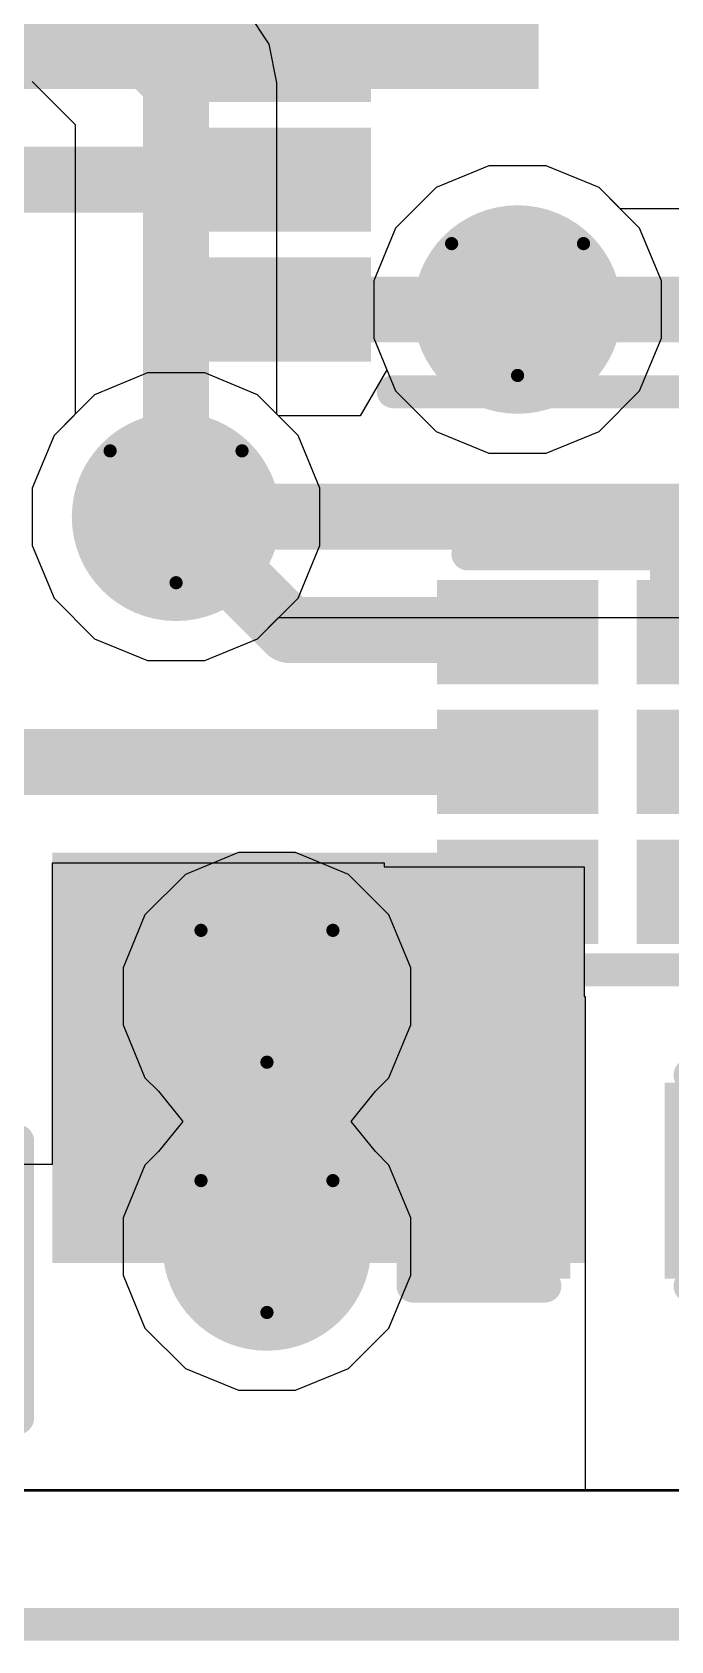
# Model space of a CAD drawing. Header units: inches. Extents: x -6 to 385, y -2 to 102.
# Drawn here: x 16.58 to 19.04, y -0.06 to 6.13 of the extents above; entities that cross this region are included whole.
import ezdxf

# ---------------------------------------------------------------- set-up
doc = ezdxf.new("R2010")
doc.units = ezdxf.units.IN
for name, color, linetype in [('Board outline', 216, 'Continuous'), ('Bottom Layer', 5, 'Continuous'), ('Bottom Overlay', 54, 'Continuous'), ('Bottom Paste', 16, 'Continuous'), ('Bottom Solder', 6, 'Continuous'), ('Drill Drawing', 1, 'Continuous'), ('Layer 1', 16, 'Continuous'), ('Layer 2', 76, 'Continuous'), ('Top Layer', 1, 'Continuous'), ('Top Solder', 216, 'Continuous'), ('Via Holes', 16, 'Continuous')]:
    doc.layers.add(name, color=color, linetype=linetype)

# ---------------------------------------------------------------- blocks, each defined once
blk = doc.blocks.new('VFSOP_8_2_3___B_81')
at = {"layer": 'Bottom Layer'}
for points in [[(-1.7, 0.6001), (-1.7, 0.9001), (-1, 0.9001), (-1, 0.6001)], [(1, 0.6001), (1, 0.9001), (1.7, 0.9001), (1.7, 0.6001)], [(-1.7, 0.0999), (-1.7, 0.3999), (-1, 0.3999), (-1, 0.0999)], [(1, 0.0999), (1, 0.3999), (1.7, 0.3999), (1.7, 0.0999)], [(-1.7, -0.3999), (-1.7, -0.0999), (-1, -0.0999), (-1, -0.3999)], [(1, -0.3999), (1, -0.0999), (1.7, -0.0999), (1.7, -0.3999)], [(-1.7, -0.9001), (-1.7, -0.6001), (-1, -0.6001), (-1, -0.9001)], [(1, -0.9001), (1, -0.6001), (1.7, -0.6001), (1.7, -0.9001)]]:
    blk.add_hatch(color=5, dxfattribs=at).paths.add_polyline_path(points)
at = {"layer": 'Bottom Paste'}
for points in [[(-1.7, 0.6001), (-1.7, 0.9001), (-1, 0.9001), (-1, 0.6001)], [(1, 0.6001), (1, 0.9001), (1.7, 0.9001), (1.7, 0.6001)], [(-1.7, 0.0999), (-1.7, 0.3999), (-1, 0.3999), (-1, 0.0999)], [(1, 0.0999), (1, 0.3999), (1.7, 0.3999), (1.7, 0.0999)], [(-1.7, -0.3999), (-1.7, -0.0999), (-1, -0.0999), (-1, -0.3999)], [(1, -0.3999), (1, -0.0999), (1.7, -0.0999), (1.7, -0.3999)], [(-1.7, -0.9001), (-1.7, -0.6001), (-1, -0.6001), (-1, -0.9001)], [(1, -0.9001), (1, -0.6001), (1.7, -0.6001), (1.7, -0.9001)]]:
    blk.add_hatch(color=16, dxfattribs=at).paths.add_polyline_path(points)
at = {"layer": 'Bottom Solder'}
for points in [[(-1.7508, 0.5493), (-1.7508, 0.9509), (-0.9492, 0.9509), (-0.9492, 0.5493)], [(0.9492, 0.5493), (0.9492, 0.9509), (1.7508, 0.9509), (1.7508, 0.5493)], [(-1.7508, 0.0491), (-1.7508, 0.4507), (-0.9492, 0.4507), (-0.9492, 0.0491)], [(0.9492, 0.0491), (0.9492, 0.4507), (1.7508, 0.4507), (1.7508, 0.0491)], [(-1.7508, -0.4507), (-1.7508, -0.0491), (-0.9492, -0.0491), (-0.9492, -0.4507)], [(0.9492, -0.4507), (0.9492, -0.0491), (1.7508, -0.0491), (1.7508, -0.4507)], [(-1.7508, -0.9509), (-1.7508, -0.5493), (-0.9492, -0.5493), (-0.9492, -0.9509)], [(0.9492, -0.9509), (0.9492, -0.5493), (1.7508, -0.5493), (1.7508, -0.9509)]]:
    blk.add_hatch(color=6, dxfattribs=at).paths.add_polyline_path(points)
at = {"layer": 'Bottom Overlay'}
for points in [[(0.8636, 1.0668, 0.127, 0.127, 0), (-0.8636, 1.0668, 0.127, 0.127, 0)], [(-1.9304, -0.8636, 0.127, 0.127, 0), (-1.9304, -0.6604, 0.127, 0.127, 0)], [(-1.8288, -0.762, 0.127, 0.127, 0), (-1.9304, -0.6604, 0.127, 0.127, 0)], [(-1.8288, -0.762, 0.127, 0.127, 0), (-1.9304, -0.8636, 0.127, 0.127, 0)], [(0.8636, -1.0668, 0.127, 0.127, 0), (-0.8636, -1.0668, 0.127, 0.127, 0)]]:
    blk.add_lwpolyline(points, format="xyseb", dxfattribs=at)
for points in [[(-0.8953, 1.0668, 0.0635, 0.0635, 1), (-0.8318, 1.0668, 0.0635, 0.0635, 1)], [(0.8318, 1.0668, 0.0635, 0.0635, 1), (0.8953, 1.0668, 0.0635, 0.0635, 1)], [(-1.9622, -0.6604, 0.0635, 0.0635, 1), (-1.8987, -0.6604, 0.0635, 0.0635, 1)], [(-1.9622, -0.6604, 0.0635, 0.0635, 1), (-1.8987, -0.6604, 0.0635, 0.0635, 1)], [(-1.8605, -0.762, 0.0635, 0.0635, 1), (-1.7971, -0.762, 0.0635, 0.0635, 1)], [(-1.8605, -0.762, 0.0635, 0.0635, 1), (-1.7971, -0.762, 0.0635, 0.0635, 1)], [(-1.9622, -0.8636, 0.0635, 0.0635, 1), (-1.8986, -0.8636, 0.0635, 0.0635, 1)], [(-1.9622, -0.8636, 0.0635, 0.0635, 1), (-1.8986, -0.8636, 0.0635, 0.0635, 1)], [(-0.8954, -1.0668, 0.0635, 0.0635, 1), (-0.8319, -1.0668, 0.0635, 0.0635, 1)], [(0.8318, -1.0668, 0.0635, 0.0635, 1), (0.8953, -1.0668, 0.0635, 0.0635, 1)]]:
    blk.add_lwpolyline(points, format="xyseb", close=True, dxfattribs=at)
blk = doc.blocks.new('6_SON__1_45_1__B_82')
at = {"layer": 'Bottom Layer'}
for points in [[(-0.6449, 0.35), (-0.6449, 0.65), (-0.1249, 0.65), (-0.1249, 0.35)], [(0.1249, 0.35), (0.1249, 0.65), (0.6449, 0.65), (0.6449, 0.35)], [(-0.6449, -0.15), (-0.6449, 0.15), (-0.1249, 0.15), (-0.1249, -0.15)], [(0.1249, -0.15), (0.1249, 0.15), (0.6449, 0.15), (0.6449, -0.15)], [(-0.6449, -0.65), (-0.6449, -0.35), (-0.1249, -0.35), (-0.1249, -0.65)], [(0.1249, -0.65), (0.1249, -0.35), (0.6449, -0.35), (0.6449, -0.65)]]:
    blk.add_hatch(color=5, dxfattribs=at).paths.add_polyline_path(points)
at = {"layer": 'Bottom Paste'}
for points in [[(-0.6449, 0.35), (-0.6449, 0.65), (-0.1249, 0.65), (-0.1249, 0.35)], [(0.1249, 0.35), (0.1249, 0.65), (0.6449, 0.65), (0.6449, 0.35)], [(-0.6449, -0.15), (-0.6449, 0.15), (-0.1249, 0.15), (-0.1249, -0.15)], [(0.1249, -0.15), (0.1249, 0.15), (0.6449, 0.15), (0.6449, -0.15)], [(-0.6449, -0.65), (-0.6449, -0.35), (-0.1249, -0.35), (-0.1249, -0.65)], [(0.1249, -0.65), (0.1249, -0.35), (0.6449, -0.35), (0.6449, -0.65)]]:
    blk.add_hatch(color=16, dxfattribs=at).paths.add_polyline_path(points)
at = {"layer": 'Bottom Solder'}
for points in [[(-0.6957, 0.2992), (-0.6957, 0.7008), (-0.0741, 0.7008), (-0.0741, 0.2992)], [(0.0741, 0.2992), (0.0741, 0.7008), (0.6957, 0.7008), (0.6957, 0.2992)], [(-0.6957, -0.2008), (-0.6957, 0.2008), (-0.0741, 0.2008), (-0.0741, -0.2008)], [(0.0741, -0.2008), (0.0741, 0.2008), (0.6957, 0.2008), (0.6957, -0.2008)], [(-0.6957, -0.7008), (-0.6957, -0.2992), (-0.0741, -0.2992), (-0.0741, -0.7008)], [(0.0741, -0.7008), (0.0741, -0.2992), (0.6957, -0.2992), (0.6957, -0.7008)]]:
    blk.add_hatch(color=6, dxfattribs=at).paths.add_polyline_path(points)
at = {"layer": 'Bottom Overlay'}
for points in [[(0.5762, 0.8012, 0.127, 0.127, 0), (-0.5762, 0.8012, 0.127, 0.127, 0)], [(-0.8261, -0.4581, 0.1, 0.1, 0), (-0.8261, -0.5851, 0.1, 0.1, 0)], [(-0.7812, -0.503, 0.1, 0.1, 0), (-0.8261, -0.4581, 0.1, 0.1, 0)], [(-0.7812, -0.5402, 0.1, 0.1, 0), (-0.8261, -0.5851, 0.1, 0.1, 0)], [(0.5762, -0.8012, 0.127, 0.127, 0), (-0.5762, -0.8012, 0.127, 0.127, 0)]]:
    blk.add_lwpolyline(points, format="xyseb", dxfattribs=at)
for points in [[(-0.6079, 0.8012, 0.0635, 0.0635, 1), (-0.5444, 0.8012, 0.0635, 0.0635, 1)], [(0.5444, 0.8012, 0.0635, 0.0635, 1), (0.6079, 0.8012, 0.0635, 0.0635, 1)], [(-0.8511, -0.4581, 0.05, 0.05, 1), (-0.8011, -0.4581, 0.05, 0.05, 1)], [(-0.8511, -0.4581, 0.05, 0.05, 1), (-0.8011, -0.4581, 0.05, 0.05, 1)], [(-0.8062, -0.503, 0.05, 0.05, 1), (-0.7562, -0.503, 0.05, 0.05, 1)], [(-0.8062, -0.5402, 0.05, 0.05, 1), (-0.7562, -0.5402, 0.05, 0.05, 1)], [(-0.8511, -0.5851, 0.05, 0.05, 1), (-0.8011, -0.5851, 0.05, 0.05, 1)], [(-0.8511, -0.5851, 0.05, 0.05, 1), (-0.8011, -0.5851, 0.05, 0.05, 1)], [(-0.6079, -0.8012, 0.0635, 0.0635, 1), (-0.5444, -0.8012, 0.0635, 0.0635, 1)], [(0.5444, -0.8012, 0.0635, 0.0635, 1), (0.6079, -0.8012, 0.0635, 0.0635, 1)]]:
    blk.add_lwpolyline(points, format="xyseb", close=True, dxfattribs=at)
blk = doc.blocks.new('C___0402_B_156')
at = {"layer": 'Bottom Layer'}
for points in [[(-0.2413, 0.3175), (-0.2413, -0.3175), (-0.6985, -0.3175), (-0.6985, 0.3175)], [(0.6985, 0.3175), (0.6985, -0.3175), (0.2413, -0.3175), (0.2413, 0.3175)]]:
    blk.add_hatch(color=5, dxfattribs=at).paths.add_polyline_path(points)
at = {"layer": 'Bottom Paste'}
for points in [[(-0.2413, 0.3175), (-0.2413, -0.3175), (-0.6985, -0.3175), (-0.6985, 0.3175)], [(0.6985, 0.3175), (0.6985, -0.3175), (0.2413, -0.3175), (0.2413, 0.3175)]]:
    blk.add_hatch(color=16, dxfattribs=at).paths.add_polyline_path(points)
at = {"layer": 'Bottom Solder'}
for points in [[(-0.1813, 0.3775), (-0.1813, -0.3775), (-0.7585, -0.3775), (-0.7585, 0.3775)], [(0.7585, 0.3775), (0.7585, -0.3775), (0.1813, -0.3775), (0.1813, 0.3775)]]:
    blk.add_hatch(color=6, dxfattribs=at).paths.add_polyline_path(points)
at = {"layer": 'Bottom Overlay'}
for points in [[(-0.7874, 0.4064, 0.127, 0.127, 0), (-0.7874, -0.4064, 0.127, 0.127, 0)], [(-0.2794, 0.4064, 0.127, 0.127, 0), (-0.7874, 0.4064, 0.127, 0.127, 0)], [(0.7874, 0.4064, 0.127, 0.127, 0), (0.2794, 0.4064, 0.127, 0.127, 0)], [(0.7874, -0.4064, 0.127, 0.127, 0), (0.7874, 0.4064, 0.127, 0.127, 0)], [(-0.2794, -0.4064, 0.127, 0.127, 0), (-0.7874, -0.4064, 0.127, 0.127, 0)], [(0.7874, -0.4064, 0.127, 0.127, 0), (0.2794, -0.4064, 0.127, 0.127, 0)]]:
    blk.add_lwpolyline(points, format="xyseb", dxfattribs=at)
for points in [[(-0.8191, 0.4064, 0.0635, 0.0635, 1), (-0.7556, 0.4064, 0.0635, 0.0635, 1)], [(-0.8191, 0.4064, 0.0635, 0.0635, 1), (-0.7556, 0.4064, 0.0635, 0.0635, 1)], [(-0.3111, 0.4064, 0.0635, 0.0635, 1), (-0.2477, 0.4064, 0.0635, 0.0635, 1)], [(0.2477, 0.4064, 0.0635, 0.0635, 1), (0.3111, 0.4064, 0.0635, 0.0635, 1)], [(0.7556, 0.4064, 0.0635, 0.0635, 1), (0.8191, 0.4064, 0.0635, 0.0635, 1)], [(0.7556, 0.4064, 0.0635, 0.0635, 1), (0.8191, 0.4064, 0.0635, 0.0635, 1)], [(-0.8191, -0.4064, 0.0635, 0.0635, 1), (-0.7556, -0.4064, 0.0635, 0.0635, 1)], [(-0.8191, -0.4064, 0.0635, 0.0635, 1), (-0.7556, -0.4064, 0.0635, 0.0635, 1)], [(-0.3112, -0.4064, 0.0635, 0.0635, 1), (-0.2477, -0.4064, 0.0635, 0.0635, 1)], [(0.2477, -0.4064, 0.0635, 0.0635, 1), (0.3111, -0.4064, 0.0635, 0.0635, 1)], [(0.7557, -0.4064, 0.0635, 0.0635, 1), (0.8192, -0.4064, 0.0635, 0.0635, 1)], [(0.7557, -0.4064, 0.0635, 0.0635, 1), (0.8192, -0.4064, 0.0635, 0.0635, 1)]]:
    blk.add_lwpolyline(points, format="xyseb", close=True, dxfattribs=at)
blk = doc.blocks.new('C___0603_B_157')
at = {"layer": 'Bottom Layer'}
for points in [[(-1.143, -0.4445), (-1.143, 0.4445), (-0.381, 0.4445), (-0.381, -0.4445)], [(0.381, -0.4445), (0.381, 0.4445), (1.143, 0.4445), (1.143, -0.4445)]]:
    blk.add_hatch(color=5, dxfattribs=at).paths.add_polyline_path(points)
at = {"layer": 'Bottom Paste'}
for points in [[(-1.143, -0.4445), (-1.143, 0.4445), (-0.381, 0.4445), (-0.381, -0.4445)], [(0.381, -0.4445), (0.381, 0.4445), (1.143, 0.4445), (1.143, -0.4445)]]:
    blk.add_hatch(color=16, dxfattribs=at).paths.add_polyline_path(points)
at = {"layer": 'Bottom Solder'}
for points in [[(-1.203, -0.5045), (-1.203, 0.5045), (-0.321, 0.5045), (-0.321, -0.5045)], [(0.321, -0.5045), (0.321, 0.5045), (1.203, 0.5045), (1.203, -0.5045)]]:
    blk.add_hatch(color=6, dxfattribs=at).paths.add_polyline_path(points)
at = {"layer": 'Bottom Overlay'}
for points in [[(-1.2446, 0.5334, 0.127, 0.127, 0), (-0.4572, 0.5334, 0.127, 0.127, 0)], [(-1.2446, -0.5334, 0.127, 0.127, 0), (-1.2446, 0.5334, 0.127, 0.127, 0)], [(0.4572, 0.5334, 0.127, 0.127, 0), (1.2446, 0.5334, 0.127, 0.127, 0)], [(1.2446, -0.5334, 0.127, 0.127, 0), (1.2446, 0.5334, 0.127, 0.127, 0)], [(-1.2446, -0.5334, 0.127, 0.127, 0), (-0.4572, -0.5334, 0.127, 0.127, 0)], [(0.4572, -0.5334, 0.127, 0.127, 0), (1.2446, -0.5334, 0.127, 0.127, 0)]]:
    blk.add_lwpolyline(points, format="xyseb", dxfattribs=at)
for points in [[(-1.2764, 0.5334, 0.0635, 0.0635, 1), (-1.2128, 0.5334, 0.0635, 0.0635, 1)], [(-1.2764, 0.5334, 0.0635, 0.0635, 1), (-1.2128, 0.5334, 0.0635, 0.0635, 1)], [(-0.489, 0.5334, 0.0635, 0.0635, 1), (-0.4255, 0.5334, 0.0635, 0.0635, 1)], [(0.4255, 0.5334, 0.0635, 0.0635, 1), (0.489, 0.5334, 0.0635, 0.0635, 1)], [(1.2129, 0.5334, 0.0635, 0.0635, 1), (1.2764, 0.5334, 0.0635, 0.0635, 1)], [(1.2129, 0.5334, 0.0635, 0.0635, 1), (1.2764, 0.5334, 0.0635, 0.0635, 1)], [(-1.2764, -0.5334, 0.0635, 0.0635, 1), (-1.2128, -0.5334, 0.0635, 0.0635, 1)], [(-1.2764, -0.5334, 0.0635, 0.0635, 1), (-1.2128, -0.5334, 0.0635, 0.0635, 1)], [(-0.4889, -0.5334, 0.0635, 0.0635, 1), (-0.4254, -0.5334, 0.0635, 0.0635, 1)], [(0.4255, -0.5334, 0.0635, 0.0635, 1), (0.489, -0.5334, 0.0635, 0.0635, 1)], [(1.2129, -0.5334, 0.0635, 0.0635, 1), (1.2764, -0.5334, 0.0635, 0.0635, 1)], [(1.2129, -0.5334, 0.0635, 0.0635, 1), (1.2764, -0.5334, 0.0635, 0.0635, 1)]]:
    blk.add_lwpolyline(points, format="xyseb", close=True, dxfattribs=at)

msp = doc.modelspace()

# ---------------------------------------------------------------- hatches: boundary and pattern name
at = {"layer": 'Bottom Layer'}
for points in [[(16.0013, 5.9155), (18.5292, 5.9155), (18.5292, 8.5852), (16.0013, 8.5852)], [(18.9572, 3.7738), (19.4772, 3.7738), (19.4772, 4.1878), (18.9572, 4.1878)], [(18.9572, 3.1725), (19.9375, 3.1725), (19.9375, 3.4725), (18.9572, 3.4725)], [(16.6558, 1.3921), (18.7074, 1.3921), (18.7074, 2.9725), (16.6558, 2.9725)]]:
    msp.add_hatch(color=5, dxfattribs=at).paths.add_polyline_path(points)
h = msp.add_hatch(color=5, dxfattribs=at)
edge = h.paths.add_edge_path()
edge.add_arc((18.4474, 5.0655), 0.3, 0, 360)
h = msp.add_hatch(color=5, dxfattribs=at)
edge = h.paths.add_edge_path()
edge.add_arc((17.1323, 4.267), 0.3, 0, 360)
h = msp.add_hatch(color=5, dxfattribs=at)
edge = h.paths.add_edge_path()
edge.add_arc((17.4823, 2.4197), 0.3, 0, 360)
h = msp.add_hatch(color=5, dxfattribs=at)
edge = h.paths.add_edge_path()
edge.add_arc((17.4823, 1.4556), 0.3, 0, 360)
at = {"layer": 'Bottom Solder'}
h = msp.add_hatch(color=6, dxfattribs=at)
edge = h.paths.add_edge_path()
edge.add_arc((18.4474, 5.0655), 0.4016, 0, 360)
h = msp.add_hatch(color=6, dxfattribs=at)
edge = h.paths.add_edge_path()
edge.add_arc((17.1323, 4.267), 0.4016, 0, 360)
h = msp.add_hatch(color=6, dxfattribs=at)
edge = h.paths.add_edge_path()
edge.add_arc((17.4823, 2.4197), 0.4016, 0, 360)
h = msp.add_hatch(color=6, dxfattribs=at)
edge = h.paths.add_edge_path()
edge.add_arc((17.4823, 1.4556), 0.4016, 0, 360)
at = {"layer": 'Layer 1'}
h = msp.add_hatch(color=16, dxfattribs=at)
edge = h.paths.add_edge_path()
edge.add_arc((18.4474, 5.0655), 0.3, 0, 360)
h = msp.add_hatch(color=16, dxfattribs=at)
edge = h.paths.add_edge_path()
edge.add_arc((17.1323, 4.267), 0.3, 0, 360)
h = msp.add_hatch(color=16, dxfattribs=at)
edge = h.paths.add_edge_path()
edge.add_arc((17.4823, 2.4197), 0.3, 0, 360)
h = msp.add_hatch(color=16, dxfattribs=at)
edge = h.paths.add_edge_path()
edge.add_arc((17.4823, 1.4556), 0.3, 0, 360)
at = {"layer": 'Layer 2'}
h = msp.add_hatch(color=76, dxfattribs=at)
edge = h.paths.add_edge_path()
edge.add_arc((18.4474, 5.0655), 0.3, 0, 360)
h = msp.add_hatch(color=76, dxfattribs=at)
edge = h.paths.add_edge_path()
edge.add_arc((17.1323, 4.267), 0.3, 0, 360)
h = msp.add_hatch(color=76, dxfattribs=at)
edge = h.paths.add_edge_path()
edge.add_arc((17.4823, 2.4197), 0.3, 0, 360)
h = msp.add_hatch(color=76, dxfattribs=at)
edge = h.paths.add_edge_path()
edge.add_arc((17.4823, 1.4556), 0.3, 0, 360)
at = {"layer": 'Top Layer'}
h = msp.add_hatch(color=1, dxfattribs=at)
edge = h.paths.add_edge_path()
edge.add_arc((18.4474, 5.0655), 0.3, 0, 360)
h = msp.add_hatch(color=1, dxfattribs=at)
edge = h.paths.add_edge_path()
edge.add_arc((17.1323, 4.267), 0.3, 0, 360)
h = msp.add_hatch(color=1, dxfattribs=at)
edge = h.paths.add_edge_path()
edge.add_arc((17.4823, 2.4197), 0.3, 0, 360)
h = msp.add_hatch(color=1, dxfattribs=at)
edge = h.paths.add_edge_path()
edge.add_arc((17.4823, 1.4556), 0.3, 0, 360)
at = {"layer": 'Top Solder'}
h = msp.add_hatch(color=216, dxfattribs=at)
edge = h.paths.add_edge_path()
edge.add_arc((18.4474, 5.0655), 0.4016, 0, 360)
h = msp.add_hatch(color=216, dxfattribs=at)
edge = h.paths.add_edge_path()
edge.add_arc((17.1323, 4.267), 0.4016, 0, 360)
h = msp.add_hatch(color=216, dxfattribs=at)
edge = h.paths.add_edge_path()
edge.add_arc((17.4823, 2.4197), 0.4016, 0, 360)
h = msp.add_hatch(color=216, dxfattribs=at)
edge = h.paths.add_edge_path()
edge.add_arc((17.4823, 1.4556), 0.4016, 0, 360)
at = {"layer": 'Via Holes'}
h = msp.add_hatch(color=7, dxfattribs=at)
edge = h.paths.add_edge_path()
edge.add_arc((18.4474, 5.0655), 0.15, 0, 360)
h = msp.add_hatch(color=7, dxfattribs=at)
edge = h.paths.add_edge_path()
edge.add_arc((17.1323, 4.267), 0.15, 0, 360)
h = msp.add_hatch(color=7, dxfattribs=at)
edge = h.paths.add_edge_path()
edge.add_arc((17.4823, 2.4197), 0.15, 0, 360)
h = msp.add_hatch(color=7, dxfattribs=at)
edge = h.paths.add_edge_path()
edge.add_arc((17.4823, 1.4556), 0.15, 0, 360)

# ---------------------------------------------------------------- linework, layer by layer
at = {"layer": 'Board outline'}
msp.add_lwpolyline([(0, 0, 0.127, 0.127, 0), (23.3744, 0, 0.127, 0.127, 0)], format="xyseb", dxfattribs=at)
at = {"layer": 'Bottom Layer'}
for p, q in [((16.6558, 1.7731), (16.6558, 2.934)), ((16.6558, 2.934), (17.9334, 2.934)), ((17.9334, 2.934), (17.9334, 2.9185)), ((17.9334, 2.9185), (18.7032, 2.9185)), ((18.7032, 2.9185), (18.7032, 2.4185)), ((18.7032, 2.4185), (18.7074, 2.4185)), ((18.7074, 2.4185), (18.7074, 0.5179)), ((15.6584, 1.7731), (16.6558, 1.7731)), ((18.7074, 0.5179), (15.6584, 0.5179))]:
    msp.add_line(p, q, dxfattribs=at)
for points in [[(15.3385, 5.5656, 0.254, 0.254, 0), (17.4823, 5.5656, 0.254, 0.254, 0)], [(17.4823, 5.0655, 0.254, 0.254, 0), (18.4474, 5.0655, 0.254, 0.254, 0)], [(17.1323, 4.267, 0.254, 0.254, 0), (17.5688, 3.8305, 0.254, 0.254, 0)], [(17.5688, 3.8305, 0.254, 0.254, 0), (18.5444, 3.8305, 0.254, 0.254, 0)], [(16.014, 3.3225, 0.254, 0.254, 0), (18.4474, 3.3225, 0.254, 0.254, 0)], [(17.4823, 1.7096, 0.508, 0.508, 0), (18.2965, 1.7096, 0.508, 0.508, 0)]]:
    msp.add_lwpolyline(points, format="xyseb", dxfattribs=at)
for points in [[(17.4188, 5.5656, 0.127, 0.127, 1), (17.5458, 5.5656, 0.127, 0.127, 1)], [(17.4188, 5.0655, 0.127, 0.127, 1), (17.5458, 5.0655, 0.127, 0.127, 1)], [(18.3839, 5.0655, 0.127, 0.127, 1), (18.5109, 5.0655, 0.127, 0.127, 1)], [(17.0688, 4.267, 0.127, 0.127, 1), (17.1958, 4.267, 0.127, 0.127, 1)], [(17.5053, 3.8305, 0.127, 0.127, 1), (17.6323, 3.8305, 0.127, 0.127, 1)], [(17.5053, 3.8305, 0.127, 0.127, 1), (17.6323, 3.8305, 0.127, 0.127, 1)], [(18.4809, 3.8305, 0.127, 0.127, 1), (18.6079, 3.8305, 0.127, 0.127, 1)], [(18.3839, 3.3225, 0.127, 0.127, 1), (18.5109, 3.3225, 0.127, 0.127, 1)], [(17.3553, 1.7096, 0.254, 0.254, 1), (17.6093, 1.7096, 0.254, 0.254, 1)], [(18.1695, 1.7096, 0.254, 0.254, 1), (18.4235, 1.7096, 0.254, 0.254, 1)]]:
    msp.add_lwpolyline(points, format="xyseb", close=True, dxfattribs=at)
at = {"layer": 'Drill Drawing'}
for points in [[(18.1934, 5.3195, 0.0508, 0.0508, 0), (18.7014, 5.3195, 0.0508, 0.0508, 0)], [(18.1934, 5.3195, 0.0508, 0.0508, 0), (18.4474, 4.8115, 0.0508, 0.0508, 0)], [(18.4474, 4.8115, 0.0508, 0.0508, 0), (18.7014, 5.3195, 0.0508, 0.0508, 0)], [(16.8783, 4.521, 0.0508, 0.0508, 0), (17.3863, 4.521, 0.0508, 0.0508, 0)], [(16.8783, 4.521, 0.0508, 0.0508, 0), (17.1323, 4.013, 0.0508, 0.0508, 0)], [(17.1323, 4.013, 0.0508, 0.0508, 0), (17.3863, 4.521, 0.0508, 0.0508, 0)], [(17.2283, 2.6737, 0.0508, 0.0508, 0), (17.7363, 2.6737, 0.0508, 0.0508, 0)], [(17.2283, 2.6737, 0.0508, 0.0508, 0), (17.4823, 2.1657, 0.0508, 0.0508, 0)], [(17.4823, 2.1657, 0.0508, 0.0508, 0), (17.7363, 2.6737, 0.0508, 0.0508, 0)], [(17.2283, 1.7096, 0.0508, 0.0508, 0), (17.7363, 1.7096, 0.0508, 0.0508, 0)], [(17.2283, 1.7096, 0.0508, 0.0508, 0), (17.4823, 1.2016, 0.0508, 0.0508, 0)], [(17.4823, 1.2016, 0.0508, 0.0508, 0), (17.7363, 1.7096, 0.0508, 0.0508, 0)]]:
    msp.add_lwpolyline(points, format="xyseb", dxfattribs=at)
for points in [[(18.1807, 5.3195, 0.0254, 0.0254, 1), (18.2061, 5.3195, 0.0254, 0.0254, 1)], [(18.1807, 5.3195, 0.0254, 0.0254, 1), (18.2061, 5.3195, 0.0254, 0.0254, 1)], [(18.6887, 5.3195, 0.0254, 0.0254, 1), (18.7141, 5.3195, 0.0254, 0.0254, 1)], [(18.6887, 5.3195, 0.0254, 0.0254, 1), (18.7141, 5.3195, 0.0254, 0.0254, 1)], [(18.4347, 4.8115, 0.0254, 0.0254, 1), (18.4601, 4.8115, 0.0254, 0.0254, 1)], [(18.4347, 4.8115, 0.0254, 0.0254, 1), (18.4601, 4.8115, 0.0254, 0.0254, 1)], [(16.8656, 4.521, 0.0254, 0.0254, 1), (16.891, 4.521, 0.0254, 0.0254, 1)], [(16.8656, 4.521, 0.0254, 0.0254, 1), (16.891, 4.521, 0.0254, 0.0254, 1)], [(17.3736, 4.521, 0.0254, 0.0254, 1), (17.399, 4.521, 0.0254, 0.0254, 1)], [(17.3736, 4.521, 0.0254, 0.0254, 1), (17.399, 4.521, 0.0254, 0.0254, 1)], [(17.1196, 4.013, 0.0254, 0.0254, 1), (17.145, 4.013, 0.0254, 0.0254, 1)], [(17.1196, 4.013, 0.0254, 0.0254, 1), (17.145, 4.013, 0.0254, 0.0254, 1)], [(17.2156, 2.6737, 0.0254, 0.0254, 1), (17.241, 2.6737, 0.0254, 0.0254, 1)], [(17.2156, 2.6737, 0.0254, 0.0254, 1), (17.241, 2.6737, 0.0254, 0.0254, 1)], [(17.7236, 2.6737, 0.0254, 0.0254, 1), (17.749, 2.6737, 0.0254, 0.0254, 1)], [(17.7236, 2.6737, 0.0254, 0.0254, 1), (17.749, 2.6737, 0.0254, 0.0254, 1)], [(17.4696, 2.1657, 0.0254, 0.0254, 1), (17.495, 2.1657, 0.0254, 0.0254, 1)], [(17.4696, 2.1657, 0.0254, 0.0254, 1), (17.495, 2.1657, 0.0254, 0.0254, 1)], [(17.2156, 1.7096, 0.0254, 0.0254, 1), (17.241, 1.7096, 0.0254, 0.0254, 1)], [(17.2156, 1.7096, 0.0254, 0.0254, 1), (17.241, 1.7096, 0.0254, 0.0254, 1)], [(17.7236, 1.7096, 0.0254, 0.0254, 1), (17.749, 1.7096, 0.0254, 0.0254, 1)], [(17.7236, 1.7096, 0.0254, 0.0254, 1), (17.749, 1.7096, 0.0254, 0.0254, 1)], [(17.4696, 1.2016, 0.0254, 0.0254, 1), (17.495, 1.2016, 0.0254, 0.0254, 1)], [(17.4696, 1.2016, 0.0254, 0.0254, 1), (17.495, 1.2016, 0.0254, 0.0254, 1)]]:
    msp.add_lwpolyline(points, format="xyseb", close=True, dxfattribs=at)
at = {"layer": 'Layer 1'}
for p, q in [((18.3372, 5.6195), (18.1336, 5.5352)), ((18.5576, 5.6195), (18.3372, 5.6195)), ((18.7612, 5.5352), (18.5576, 5.6195)), ((18.1336, 5.5352), (17.9777, 5.3793)), ((18.9171, 5.3793), (18.7612, 5.5352)), ((17.9777, 5.3793), (17.8934, 5.1757)), ((19.0014, 5.1757), (18.9171, 5.3793)), ((17.8934, 5.1757), (17.8934, 4.9553)), ((19.0014, 4.9553), (19.0014, 5.1757)), ((17.8934, 4.9553), (17.9777, 4.7517)), ((18.9171, 4.7517), (19.0014, 4.9553)), ((17.0221, 4.821), (16.8185, 4.7366)), ((17.2425, 4.821), (17.0221, 4.821)), ((17.4461, 4.7366), (17.2425, 4.821)), ((16.8185, 4.7366), (16.6626, 4.5808)), ((17.602, 4.5808), (17.4461, 4.7366)), ((17.9777, 4.7517), (18.1336, 4.5958)), ((18.7612, 4.5958), (18.9171, 4.7517)), ((18.1336, 4.5958), (18.3372, 4.5115)), ((18.5576, 4.5115), (18.7612, 4.5958)), ((16.6626, 4.5808), (16.5783, 4.3772)), ((17.6863, 4.3772), (17.602, 4.5808)), ((18.3372, 4.5115), (18.5576, 4.5115)), ((16.5783, 4.3772), (16.5783, 4.1568)), ((17.6863, 4.1568), (17.6863, 4.3772)), ((16.5783, 4.1568), (16.6626, 3.9531)), ((17.602, 3.9531), (17.6863, 4.1568)), ((16.6626, 3.9531), (16.8185, 3.7973)), ((17.4461, 3.7973), (17.602, 3.9531)), ((16.8185, 3.7973), (17.0221, 3.713)), ((17.2425, 3.713), (17.4461, 3.7973)), ((17.0221, 3.713), (17.2425, 3.713)), ((17.3721, 2.9737), (17.1685, 2.8893)), ((17.5925, 2.9737), (17.3721, 2.9737)), ((17.7961, 2.8893), (17.5925, 2.9737)), ((17.1685, 2.8893), (17.0126, 2.7335)), ((17.952, 2.7335), (17.7961, 2.8893)), ((17.0126, 2.7335), (16.9283, 2.5299)), ((18.0363, 2.5299), (17.952, 2.7335)), ((16.9283, 2.5299), (16.9283, 2.3095)), ((18.0363, 2.3095), (18.0363, 2.5299)), ((16.9283, 2.3095), (17.0126, 2.1059)), ((17.952, 2.1059), (18.0363, 2.3095)), ((17.0126, 2.1059), (17.0647, 2.0538)), ((17.0647, 2.0538), (17.1585, 1.9376)), ((17.8061, 1.9376), (17.8999, 2.0538)), ((17.8999, 2.0538), (17.952, 2.1059)), ((17.1585, 1.9376), (17.0647, 1.8215)), ((17.8999, 1.8215), (17.8061, 1.9376)), ((17.0647, 1.8215), (17.0126, 1.7694)), ((17.952, 1.7694), (17.8999, 1.8215)), ((17.0126, 1.7694), (16.9283, 1.5658)), ((18.0363, 1.5658), (17.952, 1.7694)), ((16.9283, 1.5658), (16.9283, 1.3454)), ((18.0363, 1.3454), (18.0363, 1.5658)), ((16.9283, 1.3454), (17.0126, 1.1417)), ((17.952, 1.1417), (18.0363, 1.3454)), ((17.0126, 1.1417), (17.1685, 0.9859)), ((17.7961, 0.9859), (17.952, 1.1417)), ((17.1685, 0.9859), (17.3721, 0.9016)), ((17.5925, 0.9016), (17.7961, 0.9859)), ((17.3721, 0.9016), (17.5925, 0.9016)), ((22.8565, 0.5179), (0.3017, 0.5179))]:
    msp.add_line(p, q, dxfattribs=at)
at = {"layer": 'Layer 2'}
for p, q in [((18.3372, 5.6195), (18.1336, 5.5352)), ((18.5576, 5.6195), (18.3372, 5.6195)), ((18.7612, 5.5352), (18.5576, 5.6195)), ((18.1336, 5.5352), (17.9777, 5.3793)), ((18.9171, 5.3793), (18.7612, 5.5352)), ((17.9777, 5.3793), (17.8934, 5.1757)), ((19.0014, 5.1757), (18.9171, 5.3793)), ((17.8934, 5.1757), (17.8934, 4.9553)), ((19.0014, 4.9553), (19.0014, 5.1757)), ((17.8934, 4.9553), (17.9777, 4.7517)), ((18.9171, 4.7517), (19.0014, 4.9553)), ((17.0221, 4.821), (16.8185, 4.7366)), ((17.2425, 4.821), (17.0221, 4.821)), ((17.4461, 4.7366), (17.2425, 4.821)), ((16.8185, 4.7366), (16.6626, 4.5808)), ((17.602, 4.5808), (17.4461, 4.7366)), ((17.9777, 4.7517), (18.1336, 4.5958)), ((18.7612, 4.5958), (18.9171, 4.7517)), ((18.1336, 4.5958), (18.3372, 4.5115)), ((18.5576, 4.5115), (18.7612, 4.5958)), ((16.6626, 4.5808), (16.5783, 4.3772)), ((17.6863, 4.3772), (17.602, 4.5808)), ((18.3372, 4.5115), (18.5576, 4.5115)), ((16.5783, 4.3772), (16.5783, 4.1568)), ((17.6863, 4.1568), (17.6863, 4.3772)), ((16.5783, 4.1568), (16.6626, 3.9531)), ((17.602, 3.9531), (17.6863, 4.1568)), ((16.6626, 3.9531), (16.8185, 3.7973)), ((17.4461, 3.7973), (17.602, 3.9531)), ((16.8185, 3.7973), (17.0221, 3.713)), ((17.2425, 3.713), (17.4461, 3.7973)), ((17.0221, 3.713), (17.2425, 3.713)), ((22.8397, 0.5137), (11.9808, 0.5137))]:
    msp.add_line(p, q, dxfattribs=at)
at = {"layer": 'Top Layer'}
for p, q in [((17.4912, 6.0875), (17.407, 6.2135)), ((17.5208, 5.9388), (17.4912, 6.0875)), ((16.5781, 5.9437), (16.7438, 5.7779)), ((17.5208, 4.662), (17.5208, 5.9388)), ((16.7438, 5.7779), (16.7438, 4.662)), ((18.3372, 5.6195), (18.1336, 5.5352)), ((18.5576, 5.6195), (18.3372, 5.6195)), ((18.7612, 5.5352), (18.5576, 5.6195)), ((18.1336, 5.5352), (17.9777, 5.3793)), ((18.8424, 5.454), (18.7612, 5.5352)), ((21.2968, 5.454), (18.8424, 5.454)), ((17.9777, 5.3793), (17.8934, 5.1757)), ((17.8934, 5.1757), (17.8934, 4.9553)), ((17.8934, 4.9553), (17.944, 4.8332)), ((17.944, 4.8332), (17.8417, 4.6554)), ((16.7438, 4.662), (16.6626, 4.5808)), ((17.5273, 4.6554), (17.5208, 4.662)), ((17.8417, 4.6554), (17.5273, 4.6554)), ((16.6626, 4.5808), (16.5783, 4.3772)), ((16.5783, 4.3772), (16.5783, 4.1568)), ((16.5783, 4.1568), (16.6626, 3.9531)), ((16.6626, 3.9531), (16.8185, 3.7973)), ((17.4461, 3.7973), (17.5273, 3.8785)), ((17.5273, 3.8785), (21.9701, 3.8785)), ((16.8185, 3.7973), (17.0221, 3.713)), ((17.2425, 3.713), (17.4461, 3.7973)), ((17.0221, 3.713), (17.2425, 3.713)), ((17.3721, 2.9737), (17.1685, 2.8893)), ((17.5925, 2.9737), (17.3721, 2.9737)), ((17.7961, 2.8893), (17.5925, 2.9737)), ((17.1685, 2.8893), (17.0126, 2.7335)), ((17.952, 2.7335), (17.7961, 2.8893)), ((17.0126, 2.7335), (16.9283, 2.5299)), ((18.0363, 2.5299), (17.952, 2.7335)), ((16.9283, 2.5299), (16.9283, 2.3095)), ((18.0363, 2.3095), (18.0363, 2.5299)), ((16.9283, 2.3095), (17.0126, 2.1059)), ((17.952, 2.1059), (18.0363, 2.3095)), ((17.0126, 2.1059), (17.0647, 2.0538)), ((17.0647, 2.0538), (17.1585, 1.9376)), ((17.8061, 1.9376), (17.8999, 2.0538)), ((17.8999, 2.0538), (17.952, 2.1059)), ((17.1585, 1.9376), (17.0647, 1.8215)), ((17.8999, 1.8215), (17.8061, 1.9376)), ((17.0647, 1.8215), (17.0126, 1.7694)), ((17.952, 1.7694), (17.8999, 1.8215)), ((17.0126, 1.7694), (16.9283, 1.5658)), ((18.0363, 1.5658), (17.952, 1.7694)), ((16.9283, 1.5658), (16.9283, 1.3454)), ((18.0363, 1.3454), (18.0363, 1.5658)), ((16.9283, 1.3454), (17.0126, 1.1417)), ((17.952, 1.1417), (18.0363, 1.3454)), ((17.0126, 1.1417), (17.1685, 0.9859)), ((17.7961, 0.9859), (17.952, 1.1417)), ((17.1685, 0.9859), (17.3721, 0.9016)), ((17.5925, 0.9016), (17.7961, 0.9859)), ((17.3721, 0.9016), (17.5925, 0.9016)), ((22.8565, 0.5179), (12.9042, 0.5179))]:
    msp.add_line(p, q, dxfattribs=at)
for points in [[(16.739, 6.3322, 0.254, 0.254, 0), (17.1323, 5.9388, 0.254, 0.254, 0)], [(17.1323, 5.9388, 0.254, 0.254, 0), (17.1323, 5.9388, 0.254, 0.254, 0)], [(17.1323, 4.267, 0.254, 0.254, 0), (17.1323, 5.9388, 0.254, 0.254, 0)], [(18.4474, 5.0655, 0.254, 0.254, 0), (21.4577, 5.0655, 0.254, 0.254, 0)], [(17.1323, 4.267, 0.254, 0.254, 0), (21.9701, 4.267, 0.254, 0.254, 0)]]:
    msp.add_lwpolyline(points, format="xyseb", dxfattribs=at)
for points in [[(17.0688, 5.9388, 0.127, 0.127, 1), (17.1958, 5.9388, 0.127, 0.127, 1)], [(17.0688, 5.9388, 0.127, 0.127, 1), (17.1958, 5.9388, 0.127, 0.127, 1)], [(17.0688, 5.9388, 0.127, 0.127, 1), (17.1958, 5.9388, 0.127, 0.127, 1)], [(17.0688, 5.9388, 0.127, 0.127, 1), (17.1958, 5.9388, 0.127, 0.127, 1)], [(18.3839, 5.0655, 0.127, 0.127, 1), (18.5109, 5.0655, 0.127, 0.127, 1)], [(17.0688, 4.267, 0.127, 0.127, 1), (17.1958, 4.267, 0.127, 0.127, 1)], [(17.0688, 4.267, 0.127, 0.127, 1), (17.1958, 4.267, 0.127, 0.127, 1)]]:
    msp.add_lwpolyline(points, format="xyseb", close=True, dxfattribs=at)

# ---------------------------------------------------------------- block references
at = {"rotation": 180}
for name, p in [('VFSOP_8_2_3___B_81', (18.8323, 5.8156)), ('6_SON__1_45_1__B_82', (18.8323, 3.3225)), ('C___0402_B_156', (18.8323, 1.7096))]:
    msp.add_blockref(name, p, dxfattribs=at)
msp.add_blockref('C___0603_B_157', (15.2774, 1.3286))

doc.saveas('drawing.dxf')
